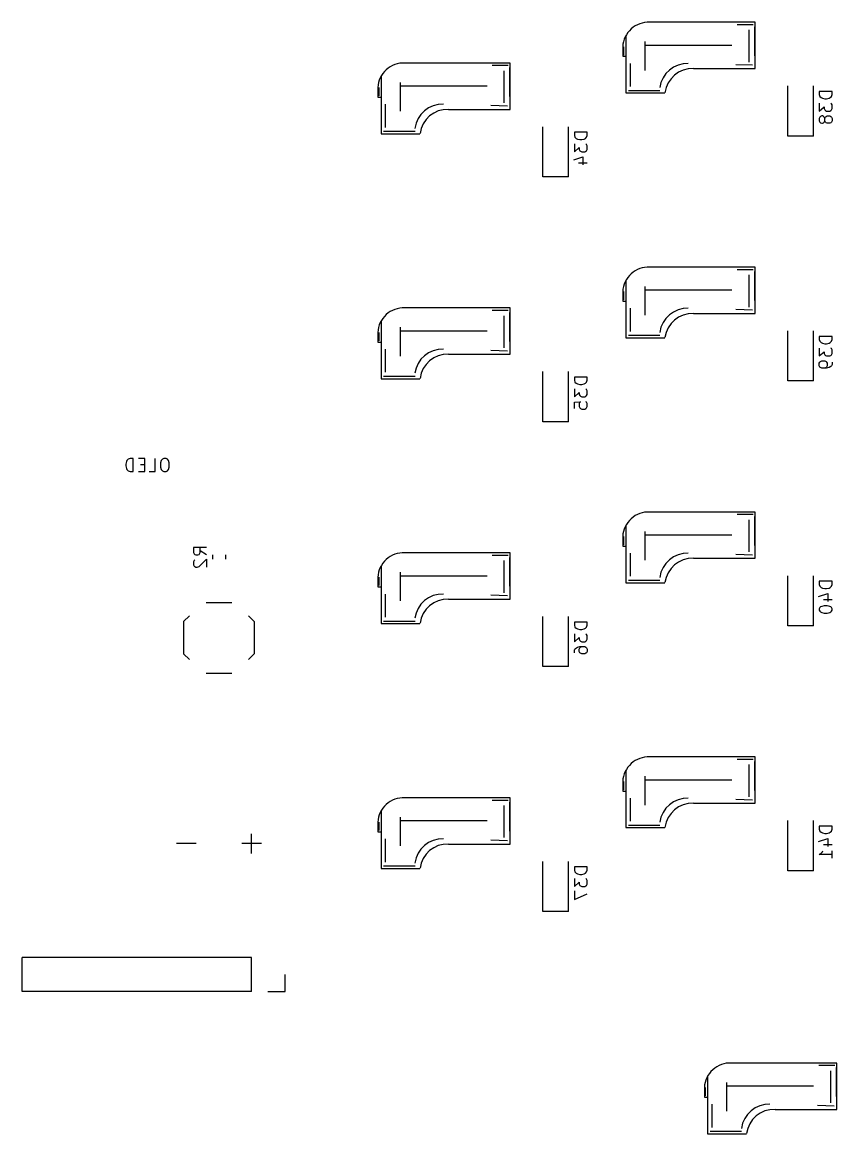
# Model space of a CAD drawing. Extents: x 55 to 335, y -160 to -35.
# Drawn here: x 55.3 to 118.7, y -125.9 to -39.4 of the extents above; entities that cross this region are included whole.
import ezdxf

# ---------------------------------------------------------------- set-up
doc = ezdxf.new("R2010")
doc.units = 0
doc.layers.add('BLACK', color=7, linetype='CONTINUOUS')

msp = doc.modelspace()

# ---------------------------------------------------------------- linework, layer by layer
at = {"layer": 'BLACK', "linetype": 'CONTINUOUS'}
for p, q in [((112.35, -39.4375), (104.15, -39.4375)), ((112.2, -39.6375), (110.95, -39.6375)), ((112.35, -43.0375), (112.35, -39.4375)), ((102.3, -40.4875), (102.3, -44.9375)), ((111.85, -40.0375), (111.85, -42.5375)), ((112.33, -42.0375), (112.33, -39.7875)), ((102.05, -41.3375), (102.05, -42.0875)), ((102.15, -41.9875), (102.15, -41.3375)), ((103.78, -40.9375), (103.78, -43.1775)), ((110.55, -41.2375), (103.85, -41.2375)), ((102.05, -42.0875), (102.25, -42.0875)), ((93.3, -42.6125), (85.1, -42.6125)), ((93.15, -42.8125), (91.9, -42.8125)), ((92.8, -43.2125), (92.8, -45.7125)), ((93.28, -45.2125), (93.28, -42.9625)), ((93.3, -46.2125), (93.3, -42.6125)), ((102.65, -44.4375), (102.65, -42.6375)), ((107.55, -43.0375), (112.35, -43.0375)), ((112.15, -42.7875), (110.85, -42.7375)), ((83.25, -43.6625), (83.25, -48.1125)), ((83, -44.5125), (83, -45.2625)), ((83.1, -45.1625), (83.1, -44.5125)), ((84.73, -44.1125), (84.73, -46.3525)), ((91.5, -44.4125), (84.8, -44.4125)), ((102.3, -44.9375), (105.33, -44.9375)), ((102.5, -44.7375), (104.95, -44.7375)), ((114.887, -48.2875), (114.887, -44.3875)), ((116.887, -48.2875), (116.887, -44.3875)), ((118.34, -44.8232), (117.34, -44.8232)), ((117.34, -44.8232), (117.34, -45.0613)), ((118.34, -45.0613), (118.34, -44.8232)), ((83, -45.2625), (83.2, -45.2625)), ((83.6, -47.6125), (83.6, -45.8125)), ((117.34, -45.0613), (117.387, -45.2042)), ((117.34, -45.728), (117.34, -46.347)), ((117.387, -45.2042), (117.483, -45.2994)), ((117.483, -45.2994), (117.578, -45.347)), ((117.578, -45.347), (117.768, -45.3946)), ((117.768, -45.3946), (117.911, -45.3946)), ((117.911, -45.3946), (118.102, -45.347)), ((118.102, -45.347), (118.197, -45.2994)), ((118.197, -45.2994), (118.292, -45.2042)), ((118.292, -45.7756), (118.245, -45.728)), ((118.292, -45.2042), (118.34, -45.0613)), ((118.34, -45.8708), (118.292, -45.7756)), ((88.5, -46.2125), (93.3, -46.2125)), ((93.1, -45.9625), (91.8, -45.9125)), ((117.34, -46.347), (117.721, -46.0137)), ((117.721, -46.0137), (117.721, -46.1565)), ((117.721, -46.1565), (117.768, -46.2518)), ((117.768, -46.2518), (117.816, -46.2994)), ((117.816, -46.2994), (117.911, -46.347)), ((117.911, -46.347), (118.149, -46.347)), ((118.149, -46.347), (118.245, -46.2994)), ((118.245, -46.2994), (118.292, -46.2518)), ((118.292, -46.2518), (118.34, -46.1565)), ((118.34, -46.1565), (118.34, -45.8708)), ((117.387, -46.8232), (117.34, -46.9185)), ((117.34, -46.9185), (117.34, -47.1089)), ((117.34, -47.1089), (117.387, -47.2042)), ((117.435, -46.7756), (117.387, -46.8232)), ((117.387, -47.2042), (117.435, -47.2518)), ((117.53, -46.728), (117.435, -46.7756)), ((117.435, -47.2518), (117.53, -47.2994)), ((117.578, -46.728), (117.53, -46.728)), ((117.53, -47.2994), (117.578, -47.2994)), ((117.673, -46.7756), (117.578, -46.728)), ((117.578, -47.2994), (117.673, -47.2518)), ((117.721, -46.8232), (117.673, -46.7756)), ((117.673, -47.2518), (117.721, -47.2042)), ((117.768, -46.9185), (117.721, -46.8232)), ((117.721, -47.2042), (117.768, -47.1089)), ((117.768, -46.9185), (117.816, -46.8232)), ((117.768, -47.1089), (117.768, -46.9185)), ((117.816, -47.2042), (117.768, -47.1089)), ((117.816, -46.8232), (117.864, -46.7756)), ((117.864, -47.2518), (117.816, -47.2042)), ((117.864, -46.7756), (117.959, -46.728)), ((117.959, -47.2994), (117.864, -47.2518)), ((117.959, -46.728), (118.149, -46.728)), ((118.149, -47.2994), (117.959, -47.2994)), ((118.149, -46.728), (118.245, -46.7756)), ((118.245, -47.2518), (118.149, -47.2994)), ((118.245, -46.7756), (118.292, -46.8232)), ((118.292, -47.2042), (118.245, -47.2518)), ((118.292, -46.8232), (118.34, -46.9185)), ((118.34, -47.1089), (118.292, -47.2042)), ((118.34, -46.9185), (118.34, -47.1089)), ((83.25, -48.1125), (86.28, -48.1125)), ((83.45, -47.9125), (85.9, -47.9125)), ((95.8375, -51.4625), (95.8375, -47.5625)), ((97.8375, -51.4625), (97.8375, -47.5625)), ((99.2899, -47.9982), (98.2899, -47.9982)), ((98.2899, -47.9982), (98.2899, -48.2363)), ((98.2899, -48.2363), (98.3375, -48.3792)), ((98.3375, -48.3792), (98.4327, -48.4744)), ((99.147, -48.4744), (99.2423, -48.3792)), ((99.2423, -48.3792), (99.2899, -48.2363)), ((99.2899, -48.2363), (99.2899, -47.9982)), ((116.887, -48.2875), (114.887, -48.2875)), ((98.2899, -48.903), (98.2899, -49.522)), ((98.2899, -49.522), (98.6708, -49.1887)), ((98.4327, -48.4744), (98.528, -48.522)), ((98.528, -48.522), (98.7185, -48.5696)), ((98.6708, -49.1887), (98.6708, -49.3315)), ((98.7185, -48.5696), (98.8613, -48.5696)), ((98.8613, -48.5696), (99.0518, -48.522)), ((99.0518, -48.522), (99.147, -48.4744)), ((99.2423, -48.9506), (99.1946, -48.903)), ((99.2899, -49.0458), (99.2423, -48.9506)), ((99.2899, -49.3315), (99.2899, -49.0458)), ((98.2423, -50.1411), (98.9565, -49.903)), ((98.6708, -49.3315), (98.7185, -49.4268)), ((98.7185, -49.4268), (98.7661, -49.4744)), ((98.7661, -49.4744), (98.8613, -49.522)), ((98.8613, -49.522), (99.0994, -49.522)), ((98.9565, -49.903), (98.9565, -50.522)), ((99.0994, -49.522), (99.1946, -49.4744)), ((99.1946, -49.4744), (99.2423, -49.4268)), ((99.2423, -49.4268), (99.2899, -49.3315)), ((98.6232, -50.3792), (99.2899, -50.3792)), ((97.8375, -51.4625), (95.8375, -51.4625)), ((112.35, -58.4875), (104.15, -58.4875)), ((112.2, -58.6875), (110.95, -58.6875)), ((112.35, -62.0875), (112.35, -58.4875)), ((102.3, -59.5375), (102.3, -63.9875)), ((111.85, -59.0875), (111.85, -61.5875)), ((112.33, -61.0875), (112.33, -58.8375)), ((102.05, -60.3875), (102.05, -61.1375)), ((102.15, -61.0375), (102.15, -60.3875)), ((103.78, -59.9875), (103.78, -62.2275)), ((110.55, -60.2875), (103.85, -60.2875)), ((102.05, -61.1375), (102.25, -61.1375)), ((93.3, -61.6625), (85.1, -61.6625)), ((93.15, -61.8625), (91.9, -61.8625)), ((93.28, -64.2625), (93.28, -62.0125)), ((93.3, -65.2625), (93.3, -61.6625)), ((102.65, -63.4875), (102.65, -61.6875)), ((107.55, -62.0875), (112.35, -62.0875)), ((112.15, -61.8375), (110.85, -61.7875)), ((83.25, -62.7125), (83.25, -67.1625)), ((92.8, -62.2625), (92.8, -64.7625)), ((83, -63.5625), (83, -64.3125)), ((83.1, -64.2125), (83.1, -63.5625)), ((84.73, -63.1625), (84.73, -65.4025)), ((91.5, -63.4625), (84.8, -63.4625)), ((102.5, -63.7875), (104.95, -63.7875)), ((114.887, -67.3375), (114.887, -63.4375)), ((116.887, -67.3375), (116.887, -63.4375)), ((118.34, -63.8732), (117.34, -63.8732)), ((117.34, -63.8732), (117.34, -64.1113)), ((118.34, -64.1113), (118.34, -63.8732)), ((83, -64.3125), (83.2, -64.3125)), ((102.3, -63.9875), (105.33, -63.9875)), ((117.34, -64.1113), (117.387, -64.2542)), ((117.34, -64.778), (117.34, -65.397)), ((117.387, -64.2542), (117.483, -64.3494)), ((117.483, -64.3494), (117.578, -64.397)), ((117.578, -64.397), (117.768, -64.4446)), ((117.768, -64.4446), (117.911, -64.4446)), ((117.911, -64.4446), (118.102, -64.397)), ((118.102, -64.397), (118.197, -64.3494)), ((118.197, -64.3494), (118.292, -64.2542)), ((118.292, -64.8256), (118.245, -64.778)), ((118.292, -64.2542), (118.34, -64.1113)), ((118.34, -64.9208), (118.292, -64.8256)), ((83.6, -66.6625), (83.6, -64.8625)), ((88.5, -65.2625), (93.3, -65.2625)), ((93.1, -65.0125), (91.8, -64.9625)), ((117.34, -65.397), (117.721, -65.0637)), ((117.721, -65.0637), (117.721, -65.2065)), ((117.721, -65.2065), (117.768, -65.3018)), ((117.768, -65.3018), (117.816, -65.3494)), ((117.816, -65.3494), (117.911, -65.397)), ((117.911, -65.397), (118.149, -65.397)), ((118.149, -65.397), (118.245, -65.3494)), ((118.245, -65.3494), (118.292, -65.3018)), ((118.292, -65.3018), (118.34, -65.2065)), ((118.34, -65.2065), (118.34, -64.9208)), ((117.34, -65.9685), (117.387, -65.8732)), ((117.34, -66.1589), (117.34, -65.9685)), ((117.387, -66.2542), (117.34, -66.1589)), ((117.387, -65.8732), (117.435, -65.8256)), ((117.435, -66.3018), (117.387, -66.2542)), ((117.435, -65.8256), (117.53, -65.778)), ((117.53, -66.3494), (117.435, -66.3018)), ((117.53, -65.778), (117.768, -65.778)), ((117.911, -66.3494), (117.53, -66.3494)), ((117.768, -65.778), (117.864, -65.8256)), ((117.864, -66.3018), (117.768, -66.3494)), ((117.864, -65.8256), (117.911, -65.8732)), ((117.911, -66.2542), (117.864, -66.3018)), ((117.911, -65.8732), (117.959, -65.9685)), ((117.959, -66.1589), (117.911, -66.2542)), ((118.102, -66.3018), (117.911, -66.3494)), ((117.959, -65.9685), (117.959, -66.1589)), ((118.245, -66.2065), (118.102, -66.3018)), ((118.292, -66.1589), (118.245, -66.2065)), ((118.34, -66.0637), (118.292, -66.1589)), ((118.34, -65.8732), (118.34, -66.0637)), ((83.25, -67.1625), (86.28, -67.1625)), ((83.45, -66.9625), (85.9, -66.9625)), ((95.8375, -70.5125), (95.8375, -66.6125)), ((97.8375, -70.5125), (97.8375, -66.6125)), ((99.2899, -67.0482), (98.2899, -67.0482)), ((98.2899, -67.0482), (98.2899, -67.2863)), ((98.2899, -67.2863), (98.3375, -67.4292)), ((98.3375, -67.4292), (98.4327, -67.5244)), ((99.147, -67.5244), (99.2423, -67.4292)), ((99.2423, -67.4292), (99.2899, -67.2863)), ((99.2899, -67.2863), (99.2899, -67.0482)), ((116.887, -67.3375), (114.887, -67.3375)), ((98.2899, -67.953), (98.2899, -68.572)), ((98.2899, -68.572), (98.6708, -68.2387)), ((98.4327, -67.5244), (98.528, -67.572)), ((98.528, -67.572), (98.7185, -67.6196)), ((98.6708, -68.2387), (98.6708, -68.3815)), ((98.7185, -67.6196), (98.8613, -67.6196)), ((98.8613, -67.6196), (99.0518, -67.572)), ((99.0518, -67.572), (99.147, -67.5244)), ((99.2423, -68.0006), (99.1946, -67.953)), ((99.2899, -68.0958), (99.2423, -68.0006)), ((99.2899, -68.3815), (99.2899, -68.0958)), ((98.2899, -69.0006), (98.7661, -68.953)), ((98.2899, -69.4768), (98.2899, -69.0006)), ((98.6708, -68.3815), (98.7185, -68.4768)), ((98.7185, -69.0006), (98.6708, -69.0958)), ((98.6708, -69.0958), (98.6708, -69.3339)), ((98.7185, -68.4768), (98.7661, -68.5244)), ((98.7661, -68.953), (98.7185, -69.0006)), ((98.7661, -68.5244), (98.8613, -68.572)), ((98.8613, -68.572), (99.0994, -68.572)), ((99.0994, -68.572), (99.1946, -68.5244)), ((99.1946, -68.5244), (99.2423, -68.4768)), ((99.2423, -69.0006), (99.1946, -68.953)), ((99.2423, -68.4768), (99.2899, -68.3815)), ((99.2899, -69.0958), (99.2423, -69.0006)), ((99.2899, -69.3339), (99.2899, -69.0958)), ((98.6708, -69.3339), (98.7185, -69.4292)), ((98.7185, -69.4292), (98.7661, -69.4768)), ((98.7661, -69.4768), (98.8613, -69.5244)), ((98.8613, -69.5244), (99.0994, -69.5244)), ((99.0994, -69.5244), (99.1946, -69.4768)), ((99.1946, -69.4768), (99.2423, -69.4292)), ((99.2423, -69.4292), (99.2899, -69.3339)), ((97.8375, -70.5125), (95.8375, -70.5125)), ((63.5875, -73.4262), (63.4923, -73.5214)), ((63.7304, -73.3786), (63.5875, -73.4262)), ((63.9685, -73.3786), (63.7304, -73.3786)), ((63.9685, -74.3786), (63.9685, -73.3786)), ((64.8732, -73.3786), (64.397, -73.3786)), ((64.8732, -74.3786), (64.8732, -73.3786)), ((65.6827, -74.3786), (65.6827, -73.3786)), ((66.2542, -73.4262), (66.1589, -73.5214)), ((66.3494, -73.3786), (66.2542, -73.4262)), ((66.5399, -73.3786), (66.3494, -73.3786)), ((66.6351, -73.4262), (66.5399, -73.3786)), ((66.7304, -73.5214), (66.6351, -73.4262)), ((63.4446, -73.6167), (63.397, -73.8072)), ((63.397, -73.8072), (63.397, -73.95)), ((63.397, -73.95), (63.4446, -74.1405)), ((63.4923, -73.5214), (63.4446, -73.6167)), ((63.4446, -74.1405), (63.4923, -74.2357)), ((63.4923, -74.2357), (63.5875, -74.331)), ((63.5875, -74.331), (63.7304, -74.3786)), ((64.8732, -73.8548), (64.5399, -73.8548)), ((66.1589, -73.5214), (66.1113, -73.7119)), ((66.1113, -73.7119), (66.1113, -74.0452)), ((66.1113, -74.0452), (66.1589, -74.2357)), ((66.1589, -74.2357), (66.2542, -74.331)), ((66.2542, -74.331), (66.3494, -74.3786)), ((66.5399, -74.3786), (66.6351, -74.331)), ((66.6351, -74.331), (66.7304, -74.2357)), ((66.778, -73.7119), (66.7304, -73.5214)), ((66.7304, -74.2357), (66.778, -74.0452)), ((66.778, -74.0452), (66.778, -73.7119)), ((63.7304, -74.3786), (63.9685, -74.3786)), ((64.397, -74.3786), (64.8732, -74.3786)), ((65.2065, -74.3786), (65.6827, -74.3786)), ((66.3494, -74.3786), (66.5399, -74.3786)), ((112.35, -77.5375), (104.15, -77.5375)), ((112.2, -77.7375), (110.95, -77.7375)), ((112.35, -81.1375), (112.35, -77.5375)), ((102.3, -78.5875), (102.3, -83.0375)), ((111.85, -78.1375), (111.85, -80.6375)), ((112.33, -80.1375), (112.33, -77.8875)), ((102.05, -79.4375), (102.05, -80.1875)), ((102.15, -80.0875), (102.15, -79.4375)), ((103.78, -79.0375), (103.78, -81.2775)), ((110.55, -79.3375), (103.85, -79.3375)), ((69.6661, -80.3057), (68.6661, -80.3057)), ((68.6661, -80.3057), (68.6661, -80.6866)), ((69.1899, -80.6866), (69.1899, -80.3057)), ((102.05, -80.1875), (102.25, -80.1875)), ((68.6661, -80.6866), (68.7137, -80.7818)), ((68.7137, -80.7818), (68.7614, -80.8295)), ((68.7614, -81.258), (68.7137, -81.3057)), ((68.7614, -80.8295), (68.8566, -80.8771)), ((68.8566, -80.8771), (68.9995, -80.8771)), ((68.9995, -80.8771), (69.0947, -80.8295)), ((69.0947, -80.8295), (69.1423, -80.7818)), ((69.0947, -81.7818), (69.6661, -81.2104)), ((69.1423, -80.7818), (69.1899, -80.6866)), ((69.6661, -80.8771), (69.1899, -80.5438)), ((69.6661, -81.2104), (69.6661, -81.8295)), ((70.1337, -80.8725), (70.1337, -81.215)), ((71.1538, -80.8725), (71.1538, -81.215)), ((93.3, -80.7125), (85.1, -80.7125)), ((93.15, -80.9125), (91.9, -80.9125)), ((93.28, -83.3125), (93.28, -81.0625)), ((93.3, -84.3125), (93.3, -80.7125)), ((102.65, -82.5375), (102.65, -80.7375)), ((107.55, -81.1375), (112.35, -81.1375)), ((112.15, -80.8875), (110.85, -80.8375)), ((68.7137, -81.3057), (68.6661, -81.4009)), ((68.6661, -81.4009), (68.6661, -81.639)), ((68.6661, -81.639), (68.7137, -81.7342)), ((68.7137, -81.7342), (68.7614, -81.7818)), ((68.7614, -81.7818), (68.8566, -81.8295)), ((68.8566, -81.8295), (68.9518, -81.8295)), ((68.9518, -81.8295), (69.0947, -81.7818)), ((83.25, -81.7625), (83.25, -86.2125)), ((92.8, -81.3125), (92.8, -83.8125)), ((83, -82.6125), (83, -83.3625)), ((83.1, -83.2625), (83.1, -82.6125)), ((84.73, -82.2125), (84.73, -84.4525)), ((91.5, -82.5125), (84.8, -82.5125)), ((102.5, -82.8375), (104.95, -82.8375)), ((114.887, -86.3875), (114.887, -82.4875)), ((116.887, -86.3875), (116.887, -82.4875)), ((118.34, -82.9232), (117.34, -82.9232)), ((117.34, -82.9232), (117.34, -83.1613)), ((118.34, -83.1613), (118.34, -82.9232)), ((83, -83.3625), (83.2, -83.3625)), ((102.3, -83.0375), (105.33, -83.0375)), ((117.34, -83.1613), (117.387, -83.3042)), ((117.387, -83.3042), (117.483, -83.3994)), ((117.483, -83.3994), (117.578, -83.447)), ((117.578, -83.447), (117.768, -83.4946)), ((117.768, -83.4946), (117.911, -83.4946)), ((117.911, -83.4946), (118.102, -83.447)), ((118.102, -83.447), (118.197, -83.3994)), ((118.197, -83.3994), (118.292, -83.3042)), ((118.292, -83.3042), (118.34, -83.1613)), ((69.6437, -84.5625), (71.6437, -84.5625)), ((83.6, -85.7125), (83.6, -83.9125)), ((88.5, -84.3125), (93.3, -84.3125)), ((93.1, -84.0625), (91.8, -84.0125)), ((117.292, -84.1137), (118.007, -83.8756)), ((117.673, -84.3518), (118.34, -84.3518)), ((118.007, -83.8756), (118.007, -84.4946)), ((117.387, -84.9708), (117.34, -85.0661)), ((117.34, -85.0661), (117.34, -85.1613)), ((117.34, -85.1613), (117.387, -85.2565)), ((117.435, -84.9232), (117.387, -84.9708)), ((117.387, -85.2565), (117.435, -85.3042)), ((117.53, -84.8756), (117.435, -84.9232)), ((117.435, -85.3042), (117.53, -85.3518)), ((117.721, -84.828), (117.53, -84.8756)), ((117.53, -85.3518), (117.721, -85.3994)), ((117.959, -84.828), (117.721, -84.828)), ((117.721, -85.3994), (117.959, -85.3994)), ((118.149, -84.8756), (117.959, -84.828)), ((117.959, -85.3994), (118.149, -85.3518)), ((118.245, -84.9232), (118.149, -84.8756)), ((118.149, -85.3518), (118.245, -85.3042)), ((118.292, -84.9708), (118.245, -84.9232)), ((118.245, -85.3042), (118.292, -85.2565)), ((118.34, -85.0661), (118.292, -84.9708)), ((118.292, -85.2565), (118.34, -85.1613)), ((118.34, -85.1613), (118.34, -85.0661)), ((68.3438, -85.6125), (67.8937, -86.0625)), ((67.8937, -86.0625), (67.8937, -88.5625)), ((72.9437, -85.6125), (73.3937, -86.0625)), ((73.3937, -86.0625), (73.3937, -88.5625)), ((83.25, -86.2125), (86.28, -86.2125)), ((83.45, -86.0125), (85.9, -86.0125)), ((95.8375, -89.5625), (95.8375, -85.6625)), ((97.8375, -89.5625), (97.8375, -85.6625)), ((99.2899, -86.0982), (98.2899, -86.0982)), ((98.2899, -86.0982), (98.2899, -86.3363)), ((98.2899, -86.3363), (98.3375, -86.4792)), ((99.2423, -86.4792), (99.2899, -86.3363)), ((99.2899, -86.3363), (99.2899, -86.0982)), ((116.887, -86.3875), (114.887, -86.3875)), ((98.2899, -87.003), (98.2899, -87.622)), ((98.2899, -87.622), (98.6708, -87.2887)), ((98.3375, -86.4792), (98.4327, -86.5744)), ((98.4327, -86.5744), (98.528, -86.622)), ((98.528, -86.622), (98.7185, -86.6696)), ((98.6708, -87.2887), (98.6708, -87.4315)), ((98.7185, -86.6696), (98.8613, -86.6696)), ((98.8613, -86.6696), (99.0518, -86.622)), ((99.0518, -86.622), (99.147, -86.5744)), ((99.147, -86.5744), (99.2423, -86.4792)), ((99.2423, -87.0506), (99.1946, -87.003)), ((99.2899, -87.1458), (99.2423, -87.0506)), ((99.2899, -87.4315), (99.2899, -87.1458)), ((98.2899, -88.2887), (98.3375, -88.1935)), ((98.3375, -88.1935), (98.3851, -88.1458)), ((98.3851, -88.1458), (98.528, -88.0506)), ((98.528, -88.0506), (98.7185, -88.003)), ((98.6708, -87.4315), (98.7185, -87.5268)), ((98.6708, -88.1935), (98.7185, -88.0982)), ((98.6708, -88.3839), (98.6708, -88.1935)), ((98.7185, -87.5268), (98.7661, -87.5744)), ((98.7185, -88.003), (99.0994, -88.003)), ((98.7185, -88.0982), (98.7661, -88.0506)), ((98.7661, -87.5744), (98.8613, -87.622)), ((98.7661, -88.0506), (98.8613, -88.003)), ((98.8613, -87.622), (99.0994, -87.622)), ((99.0994, -87.622), (99.1946, -87.5744)), ((99.0994, -88.003), (99.1946, -88.0506)), ((99.1946, -87.5744), (99.2423, -87.5268)), ((99.1946, -88.0506), (99.2423, -88.0982)), ((99.2423, -87.5268), (99.2899, -87.4315)), ((99.2423, -88.0982), (99.2899, -88.1935)), ((99.2899, -88.1935), (99.2899, -88.3839)), ((68.3438, -89.0125), (67.8937, -88.5625)), ((72.9437, -89.0125), (73.3937, -88.5625)), ((98.2899, -88.4792), (98.2899, -88.2887)), ((98.7185, -88.4792), (98.6708, -88.3839)), ((98.7661, -88.5268), (98.7185, -88.4792)), ((98.8613, -88.5744), (98.7661, -88.5268)), ((99.0994, -88.5744), (98.8613, -88.5744)), ((99.1946, -88.5268), (99.0994, -88.5744)), ((99.2423, -88.4792), (99.1946, -88.5268)), ((99.2899, -88.3839), (99.2423, -88.4792)), ((97.8375, -89.5625), (95.8375, -89.5625)), ((69.6437, -90.0625), (71.6437, -90.0625)), ((112.35, -96.5875), (104.15, -96.5875)), ((112.2, -96.7875), (110.95, -96.7875)), ((112.35, -100.188), (112.35, -96.5875)), ((102.3, -97.6375), (102.3, -102.087)), ((111.85, -97.1875), (111.85, -99.6875)), ((112.33, -99.1875), (112.33, -96.9375)), ((102.05, -98.4875), (102.05, -99.2375)), ((102.15, -99.1375), (102.15, -98.4875)), ((103.78, -98.0875), (103.78, -100.328)), ((110.55, -98.3875), (103.85, -98.3875)), ((102.05, -99.2375), (102.25, -99.2375)), ((93.3, -99.7625), (85.1, -99.7625)), ((93.15, -99.9625), (91.9, -99.9625)), ((93.28, -102.362), (93.28, -100.112)), ((93.3, -103.362), (93.3, -99.7625)), ((102.65, -101.587), (102.65, -99.7875)), ((107.55, -100.188), (112.35, -100.188)), ((112.15, -99.9375), (110.85, -99.8875)), ((83.25, -100.812), (83.25, -105.262)), ((92.8, -100.362), (92.8, -102.862)), ((83, -101.662), (83, -102.412)), ((83.1, -102.312), (83.1, -101.662)), ((84.73, -101.262), (84.73, -103.502)), ((91.5, -101.562), (84.8, -101.562)), ((102.5, -101.887), (104.95, -101.887)), ((114.887, -105.438), (114.887, -101.537)), ((116.887, -105.438), (116.887, -101.537)), ((118.34, -101.973), (117.34, -101.973)), ((117.34, -101.973), (117.34, -102.211)), ((118.34, -102.211), (118.34, -101.973)), ((73.1838, -104.092), (73.1838, -102.568)), ((83, -102.412), (83.2, -102.412)), ((102.3, -102.087), (105.33, -102.087)), ((117.34, -102.211), (117.387, -102.354)), ((117.387, -102.354), (117.483, -102.449)), ((117.483, -102.449), (117.578, -102.497)), ((117.578, -102.497), (117.768, -102.545)), ((117.768, -102.545), (117.911, -102.545)), ((117.911, -102.545), (118.102, -102.497)), ((118.102, -102.497), (118.197, -102.449)), ((118.197, -102.449), (118.292, -102.354)), ((118.292, -102.354), (118.34, -102.211)), ((68.8657, -103.33), (67.3418, -103.33)), ((73.9457, -103.33), (72.4218, -103.33)), ((83.6, -104.762), (83.6, -102.963)), ((88.5, -103.362), (93.3, -103.362)), ((93.1, -103.112), (91.8, -103.062)), ((117.292, -103.164), (118.007, -102.926)), ((117.673, -103.402), (118.34, -103.402)), ((118.007, -102.926), (118.007, -103.545)), ((117.34, -104.164), (117.483, -104.068)), ((118.34, -104.164), (117.34, -104.164)), ((117.483, -104.068), (117.578, -103.973)), ((117.578, -103.973), (117.626, -103.878)), ((118.34, -104.449), (118.34, -103.878)), ((83.25, -105.262), (86.28, -105.262)), ((83.45, -105.062), (85.9, -105.062)), ((95.8375, -108.612), (95.8375, -104.712)), ((97.8375, -108.612), (97.8375, -104.712)), ((99.2899, -105.148), (98.2899, -105.148)), ((98.2899, -105.148), (98.2899, -105.386)), ((98.2899, -105.386), (98.3375, -105.529)), ((99.2423, -105.529), (99.2899, -105.386)), ((99.2899, -105.386), (99.2899, -105.148)), ((116.887, -105.438), (114.887, -105.438)), ((98.2899, -106.053), (98.2899, -106.672)), ((98.2899, -106.672), (98.6708, -106.339)), ((98.3375, -105.529), (98.4327, -105.624)), ((98.4327, -105.624), (98.528, -105.672)), ((98.528, -105.672), (98.7185, -105.72)), ((98.6708, -106.339), (98.6708, -106.482)), ((98.7185, -105.72), (98.8613, -105.72)), ((98.8613, -105.72), (99.0518, -105.672)), ((99.0518, -105.672), (99.147, -105.624)), ((99.147, -105.624), (99.2423, -105.529)), ((99.2423, -106.101), (99.1946, -106.053)), ((99.2899, -106.196), (99.2423, -106.101)), ((99.2899, -106.482), (99.2899, -106.196)), ((98.2899, -107.005), (98.2899, -107.672)), ((98.6708, -106.482), (98.7185, -106.577)), ((98.7185, -106.577), (98.7661, -106.624)), ((98.7661, -106.624), (98.8613, -106.672)), ((98.8613, -106.672), (99.0994, -106.672)), ((99.0994, -106.672), (99.1946, -106.624)), ((99.1946, -106.624), (99.2423, -106.577)), ((99.2423, -106.577), (99.2899, -106.482)), ((98.2899, -107.672), (99.2899, -107.243)), ((97.8375, -108.612), (95.8375, -108.612)), ((73.1838, -112.176), (55.3438, -112.176)), ((55.3438, -114.836), (55.3438, -112.176)), ((73.1838, -114.836), (73.1838, -112.176)), ((75.7837, -114.836), (75.7837, -113.506)), ((73.1838, -114.836), (55.3438, -114.836)), ((74.4537, -114.836), (75.7837, -114.836)), ((118.7, -120.4), (110.5, -120.4)), ((118.55, -120.6), (117.3, -120.6)), ((118.2, -121), (118.2, -123.5)), ((118.68, -123), (118.68, -120.75)), ((118.7, -124), (118.7, -120.4)), ((108.65, -121.45), (108.65, -125.9)), ((110.13, -121.9), (110.13, -124.14)), ((108.4, -122.3), (108.4, -123.05)), ((108.5, -122.95), (108.5, -122.3)), ((116.9, -122.2), (110.2, -122.2)), ((108.4, -123.05), (108.6, -123.05)), ((109, -125.4), (109, -123.6)), ((113.9, -124), (118.7, -124)), ((118.5, -123.75), (117.2, -123.7)), ((108.65, -125.9), (111.68, -125.9)), ((108.85, -125.7), (111.3, -125.7))]:
    msp.add_line(p, q, dxfattribs=at)
at = {"layer": 'BLACK'}
for centre, radius, start, end in [((104.05, -41.4375), 2.0025, 87.1376, 177.138), ((85, -44.6125), 2.0025, 87.1376, 177.138), ((107.085, -44.8075), 2.171, 88.2843, 172.284), ((107.485, -45.2075), 2.171, 88.2843, 172.284), ((88.035, -47.9825), 2.171, 88.2843, 172.284), ((88.435, -48.3825), 2.171, 88.2843, 172.284), ((104.05, -60.4875), 2.0025, 87.1376, 177.138), ((85, -63.6625), 2.0025, 87.1376, 177.138), ((107.085, -63.8575), 2.171, 88.2843, 172.284), ((107.485, -64.2575), 2.171, 88.2843, 172.284), ((88.035, -67.0325), 2.171, 88.2843, 172.284), ((88.435, -67.4325), 2.171, 88.2843, 172.284), ((104.05, -79.5375), 2.0025, 87.1376, 177.138), ((85, -82.7125), 2.0025, 87.1376, 177.138), ((107.085, -82.9075), 2.171, 88.2843, 172.284), ((107.485, -83.3075), 2.171, 88.2843, 172.284), ((88.035, -86.0825), 2.171, 88.2843, 172.284), ((88.435, -86.4825), 2.171, 88.2843, 172.284), ((104.05, -98.5875), 2.0025, 87.1376, 177.138), ((85, -101.762), 2.0025, 87.1376, 177.138), ((107.085, -101.957), 2.171, 88.2843, 172.284), ((107.485, -102.358), 2.171, 88.2843, 172.284), ((88.035, -105.132), 2.171, 88.2843, 172.284), ((88.435, -105.532), 2.171, 88.2843, 172.284), ((110.4, -122.4), 2.0025, 87.1376, 177.138), ((113.435, -125.77), 2.171, 88.2843, 172.284), ((113.835, -126.17), 2.171, 88.2843, 172.284)]:
    msp.add_arc(centre, radius, start, end, dxfattribs=at)

doc.saveas('drawing.dxf')
